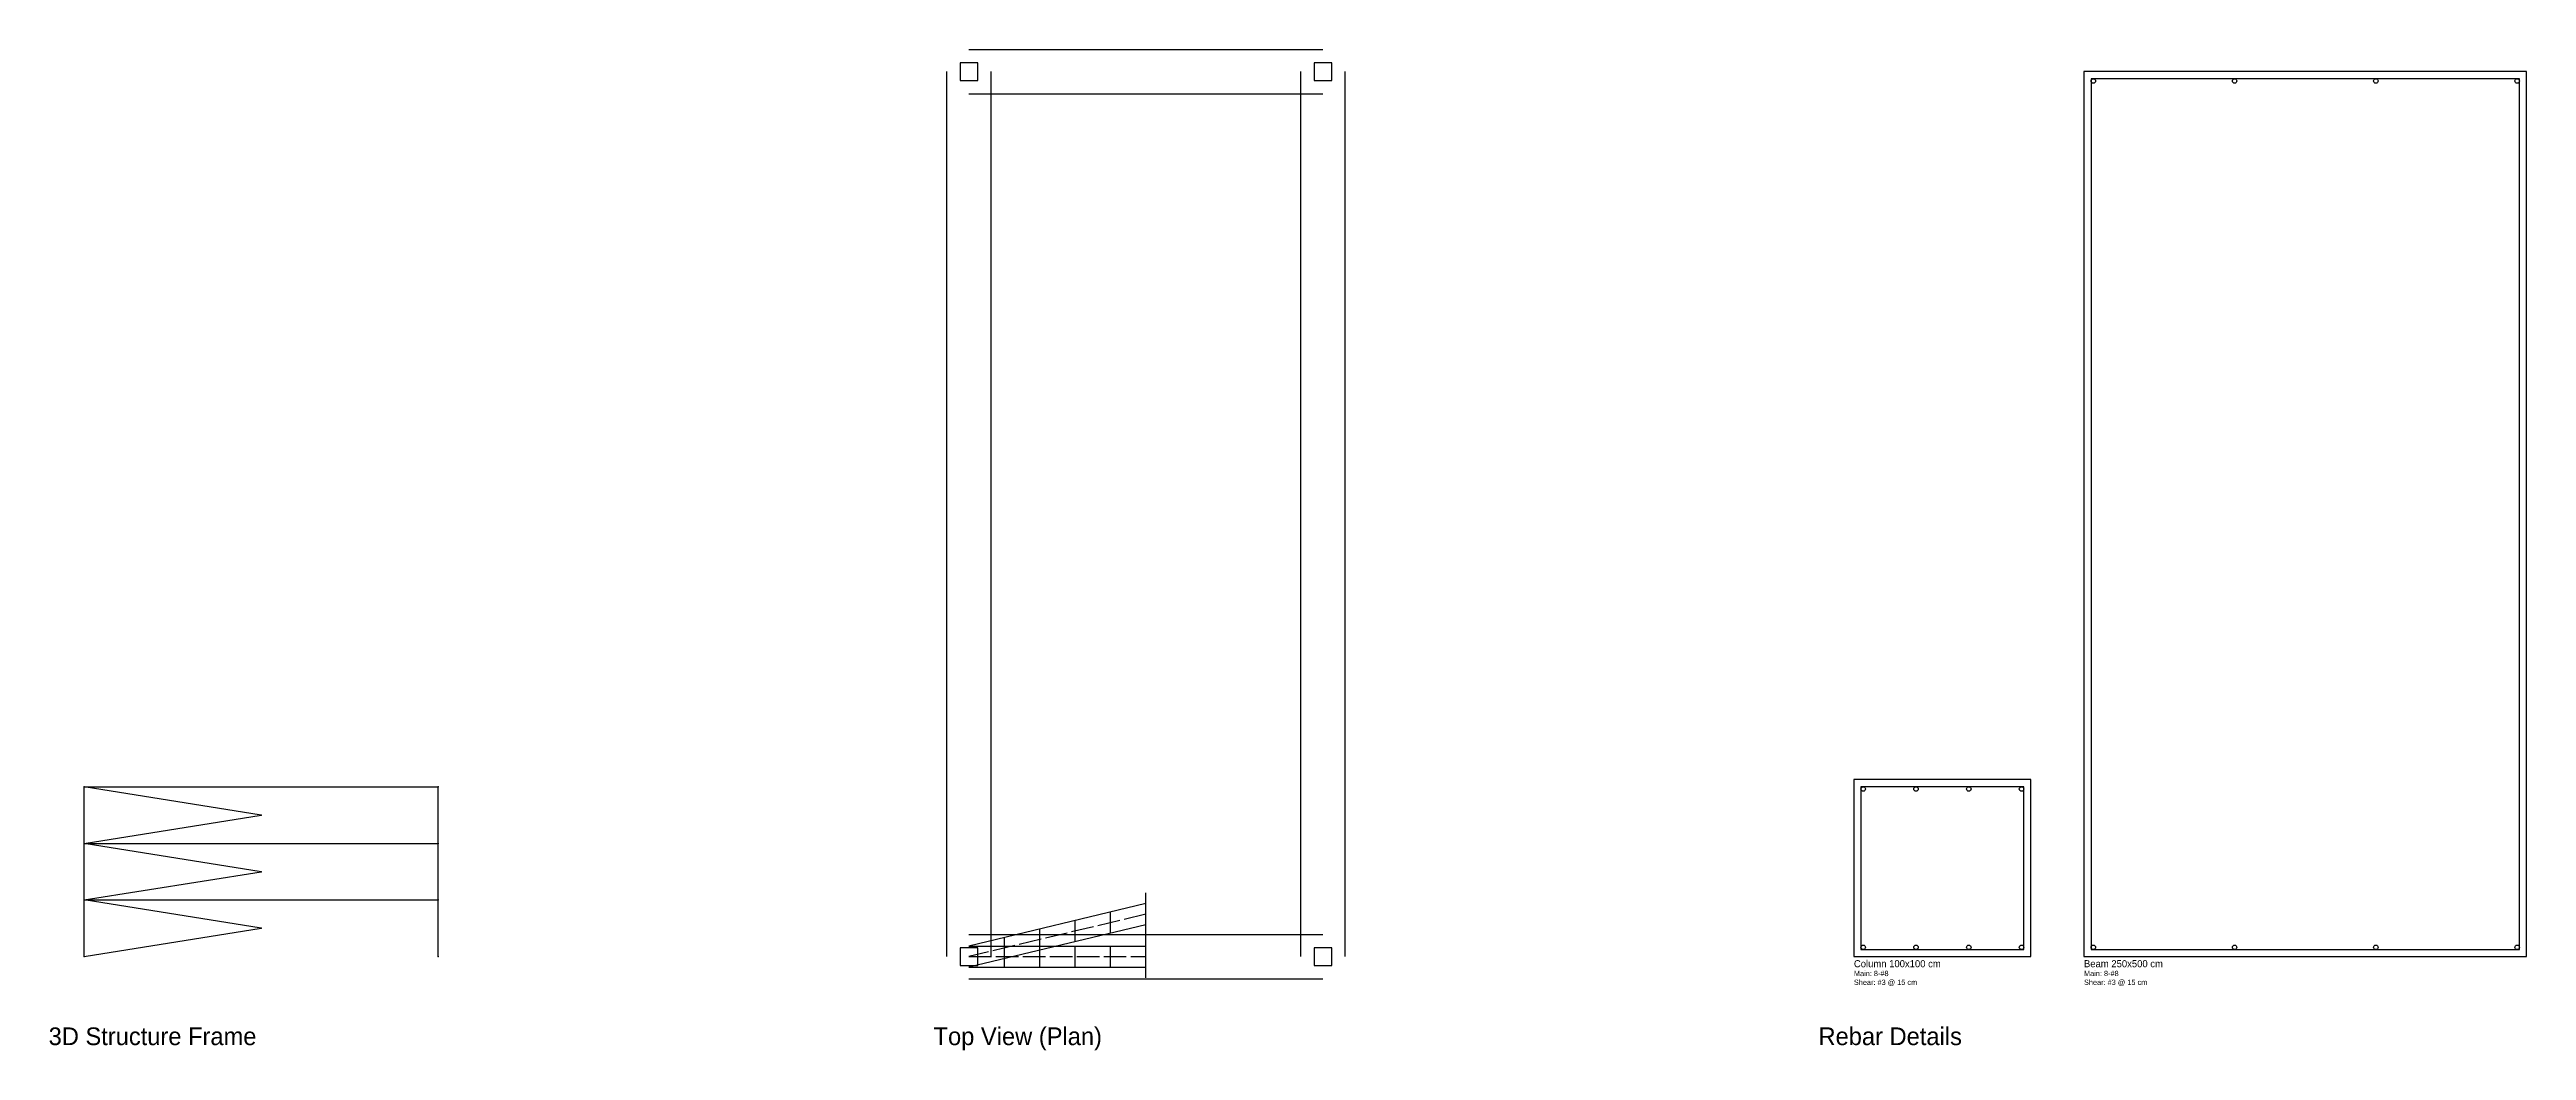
# Model space of a CAD drawing. Header units: metres. Extents: x -3 to 138, y -118 to 51.
# Drawn here: x -1.9 to 138, y -5.3 to 51.2 of the extents above; entities that cross this region are included whole.
import ezdxf

# ---------------------------------------------------------------- set-up
doc = ezdxf.new("R2010")
doc.units = ezdxf.units.M
doc.linetypes.add('DASHED', pattern=[1.524, 1.27, -0.254])
for name, color, linetype in [('BEAMS', 3, 'Continuous'), ('COLUMNS', 2, 'Continuous'), ('NODES', 1, 'Continuous'), ('REBAR_MAIN', 4, 'Continuous'), ('REBAR_SHEAR', 5, 'Continuous'), ('STAIRS', 9, 'Continuous'), ('TEXT', 7, 'Continuous'), ('VIEW_BOX', 8, 'Continuous')]:
    doc.layers.add(name, color=color, linetype=linetype)

msp = doc.modelspace()

# ---------------------------------------------------------------- linework, layer by layer
at = {"layer": 'BEAMS'}
for p, q in [((50, 51.25), (70, 51.25)), ((50, 51.25), (70, 51.25)), ((50, 51.25), (70, 51.25)), ((48.75, 0), (48.75, 50)), ((48.75, 0), (48.75, 50)), ((48.75, 0), (48.75, 50)), ((51.25, 0), (51.25, 50)), ((51.25, 0), (51.25, 50)), ((51.25, 0), (51.25, 50)), ((68.75, 0), (68.75, 50)), ((68.75, 0), (68.75, 50)), ((68.75, 0), (68.75, 50)), ((71.25, 0), (71.25, 50)), ((71.25, 0), (71.25, 50)), ((71.25, 0), (71.25, 50)), ((50, 48.75), (70, 48.75)), ((50, 48.75), (70, 48.75)), ((50, 48.75), (70, 48.75)), ((0, 9.6), (20, 9.6)), ((0, 9.6, 50), (20, 9.6, 50)), ((0, 9.6), (0, 9.6, 50)), ((20, 9.6), (20, 9.6, 50)), ((0, 6.4), (20, 6.4)), ((0, 6.4, 50), (20, 6.4, 50)), ((0, 6.4), (0, 6.4, 50)), ((20, 6.4), (20, 6.4, 50)), ((0, 3.2), (20, 3.2)), ((0, 3.2, 50), (20, 3.2, 50)), ((0, 3.2), (0, 3.2, 50)), ((20, 3.2), (20, 3.2, 50)), ((50, 1.25), (70, 1.25)), ((50, 1.25), (70, 1.25)), ((50, 1.25), (70, 1.25)), ((50, -1.25), (70, -1.25)), ((50, -1.25), (70, -1.25)), ((50, -1.25), (70, -1.25))]:
    msp.add_line(p, q, dxfattribs=at)
at = {"layer": 'COLUMNS'}
for p, q in [((0, 6.4), (0, 9.6)), ((0, 6.4, 50), (0, 9.6, 50)), ((20, 6.4), (20, 9.6)), ((20, 6.4, 50), (20, 9.6, 50)), ((0, 3.2), (0, 6.4)), ((0, 3.2, 50), (0, 6.4, 50)), ((20, 3.2), (20, 6.4)), ((20, 3.2, 50), (20, 6.4, 50)), ((0, 0), (0, 3.2)), ((0, 0, 50), (0, 3.2, 50)), ((20, 0), (20, 3.2)), ((20, 0, 50), (20, 3.2, 50))]:
    msp.add_line(p, q, dxfattribs=at)
for points in [[(49.5, 49.5), (50.5, 49.5), (50.5, 50.5), (49.5, 50.5), (49.5, 49.5)], [(49.5, 49.5), (50.5, 49.5), (50.5, 50.5), (49.5, 50.5), (49.5, 49.5)], [(49.5, 49.5), (50.5, 49.5), (50.5, 50.5), (49.5, 50.5), (49.5, 49.5)], [(69.5, 49.5), (70.5, 49.5), (70.5, 50.5), (69.5, 50.5), (69.5, 49.5)], [(69.5, 49.5), (70.5, 49.5), (70.5, 50.5), (69.5, 50.5), (69.5, 49.5)], [(69.5, 49.5), (70.5, 49.5), (70.5, 50.5), (69.5, 50.5), (69.5, 49.5)], [(49.5, -0.5), (50.5, -0.5), (50.5, 0.5), (49.5, 0.5), (49.5, -0.5)], [(49.5, -0.5), (50.5, -0.5), (50.5, 0.5), (49.5, 0.5), (49.5, -0.5)], [(49.5, -0.5), (50.5, -0.5), (50.5, 0.5), (49.5, 0.5), (49.5, -0.5)], [(69.5, -0.5), (70.5, -0.5), (70.5, 0.5), (69.5, 0.5), (69.5, -0.5)], [(69.5, -0.5), (70.5, -0.5), (70.5, 0.5), (69.5, 0.5), (69.5, -0.5)], [(69.5, -0.5), (70.5, -0.5), (70.5, 0.5), (69.5, 0.5), (69.5, -0.5)]]:
    msp.add_lwpolyline(points, dxfattribs=at)
at = {"layer": 'NODES'}
for p in [(0, 9.6), (0, 9.6, 50), (20, 9.6), (20, 9.6, 50), (10, 8), (10, 8, 2.4), (0, 6.4), (0, 6.4, 50), (20, 6.4), (20, 6.4, 50), (10, 4.8), (10, 4.8, 2.4), (0, 3.2), (0, 3.2, 50), (20, 3.2), (20, 3.2, 50), (10, 1.6), (10, 1.6, 2.4), (0, 0), (0, 0, 50), (20, 0), (20, 0, 50)]:
    msp.add_point(p, dxfattribs=at)
at = {"layer": 'REBAR_MAIN'}
for centre in [(113.527, 49.473), (121.509, 49.473), (129.491, 49.473), (137.473, 49.473), (100.527, 9.473), (103.509, 9.473), (106.491, 9.473), (109.473, 9.473), (100.527, 0.527), (103.509, 0.527), (106.491, 0.527), (109.473, 0.527), (113.527, 0.527), (121.509, 0.527), (129.491, 0.527), (137.473, 0.527)]:
    msp.add_circle(centre, 0.127, dxfattribs=at)
at = {"layer": 'REBAR_SHEAR'}
for points in [[(113.4, 0.4), (137.6, 0.4), (137.6, 49.6), (113.4, 49.6), (113.4, 0.4)], [(100.4, 0.4), (109.6, 0.4), (109.6, 9.6), (100.4, 9.6), (100.4, 0.4)]]:
    msp.add_lwpolyline(points, dxfattribs=at)
at = {"layer": 'STAIRS'}
for p, q in [((10, 8, 2.4), (0, 9.6)), ((0, 6.4), (10, 8)), ((10, 8), (10, 8, 2.4)), ((10, 4.8, 2.4), (0, 6.4)), ((0, 3.2), (10, 4.8)), ((10, 4.8), (10, 4.8, 2.4)), ((10, 1.6, 2.4), (0, 3.2)), ((60, 3), (50, 0.6)), ((60, 3), (50, 0.6)), ((60, 3), (50, 0.6)), ((60, 1.2), (60, 3.6)), ((60, 1.2), (60, 3.6)), ((60, 1.2), (60, 3.6)), ((0, 0), (10, 1.6)), ((10, 1.6), (10, 1.6, 2.4)), ((60, 1.8), (50, -0.6)), ((60, 1.8), (50, -0.6)), ((60, 1.8), (50, -0.6)), ((54, 0.36), (54, 1.56)), ((54, 0.36), (54, 1.56)), ((54, 0.36), (54, 1.56)), ((56, 0.84), (56, 2.04)), ((56, 0.84), (56, 2.04)), ((56, 0.84), (56, 2.04)), ((58, 1.32), (58, 2.52)), ((58, 1.32), (58, 2.52)), ((58, 1.32), (58, 2.52)), ((50, 0.6), (60, 0.6)), ((50, 0.6), (60, 0.6)), ((50, 0.6), (60, 0.6)), ((52, -0.12), (52, 1.08)), ((52, -0.12), (52, 1.08)), ((52, -0.12), (52, 1.08)), ((52, -0.6), (52, 0.6)), ((52, -0.6), (52, 0.6)), ((52, -0.6), (52, 0.6)), ((54, -0.6), (54, 0.6)), ((54, -0.6), (54, 0.6)), ((54, -0.6), (54, 0.6)), ((56, -0.6), (56, 0.6)), ((56, -0.6), (56, 0.6)), ((56, -0.6), (56, 0.6)), ((58, -0.6), (58, 0.6)), ((58, -0.6), (58, 0.6)), ((58, -0.6), (58, 0.6)), ((60, -1.2), (60, 1.2)), ((60, -1.2), (60, 1.2)), ((60, -1.2), (60, 1.2)), ((50, -0.6), (60, -0.6)), ((50, -0.6), (60, -0.6)), ((50, -0.6), (60, -0.6))]:
    msp.add_line(p, q, dxfattribs=at)
at = {"layer": 'STAIRS', "linetype": 'DASHED'}
for p, q in [((60, 2.4), (50, 0)), ((60, 2.4), (50, 0)), ((60, 2.4), (50, 0)), ((60, 0), (60, 2.4)), ((60, 0), (60, 2.4)), ((60, 0), (60, 2.4)), ((50, 0), (60, 0)), ((50, 0), (60, 0)), ((50, 0), (60, 0))]:
    msp.add_line(p, q, dxfattribs=at)
at = {"layer": 'VIEW_BOX'}
for points in [[(113, 0), (138, 0), (138, 50), (113, 50), (113, 0)], [(100, 0), (110, 0), (110, 10), (100, 10), (100, 0)]]:
    msp.add_lwpolyline(points, dxfattribs=at)

# ---------------------------------------------------------------- texts
at = {"layer": 'TEXT'}
for s, height, p in [('Shear: #3 @ 15 cm', 0.3, (100, -1.6)), ('Column 100x100 cm', 0.4, (100, -0.6)), ('Main: 8-#8', 0.3, (100, -1.1)), ('Shear: #3 @ 15 cm', 0.3, (113, -1.6)), ('Main: 8-#8', 0.3, (113, -1.1)), ('Beam 250x500 cm', 0.4, (113, -0.6)), ('3D Structure Frame', 1, (-2, -5)), ('Top View (Plan)', 1, (48, -5)), ('Rebar Details', 1, (98, -5))]:
    msp.add_text(s, height=height, dxfattribs=at).set_placement(p)

doc.saveas('drawing.dxf')
